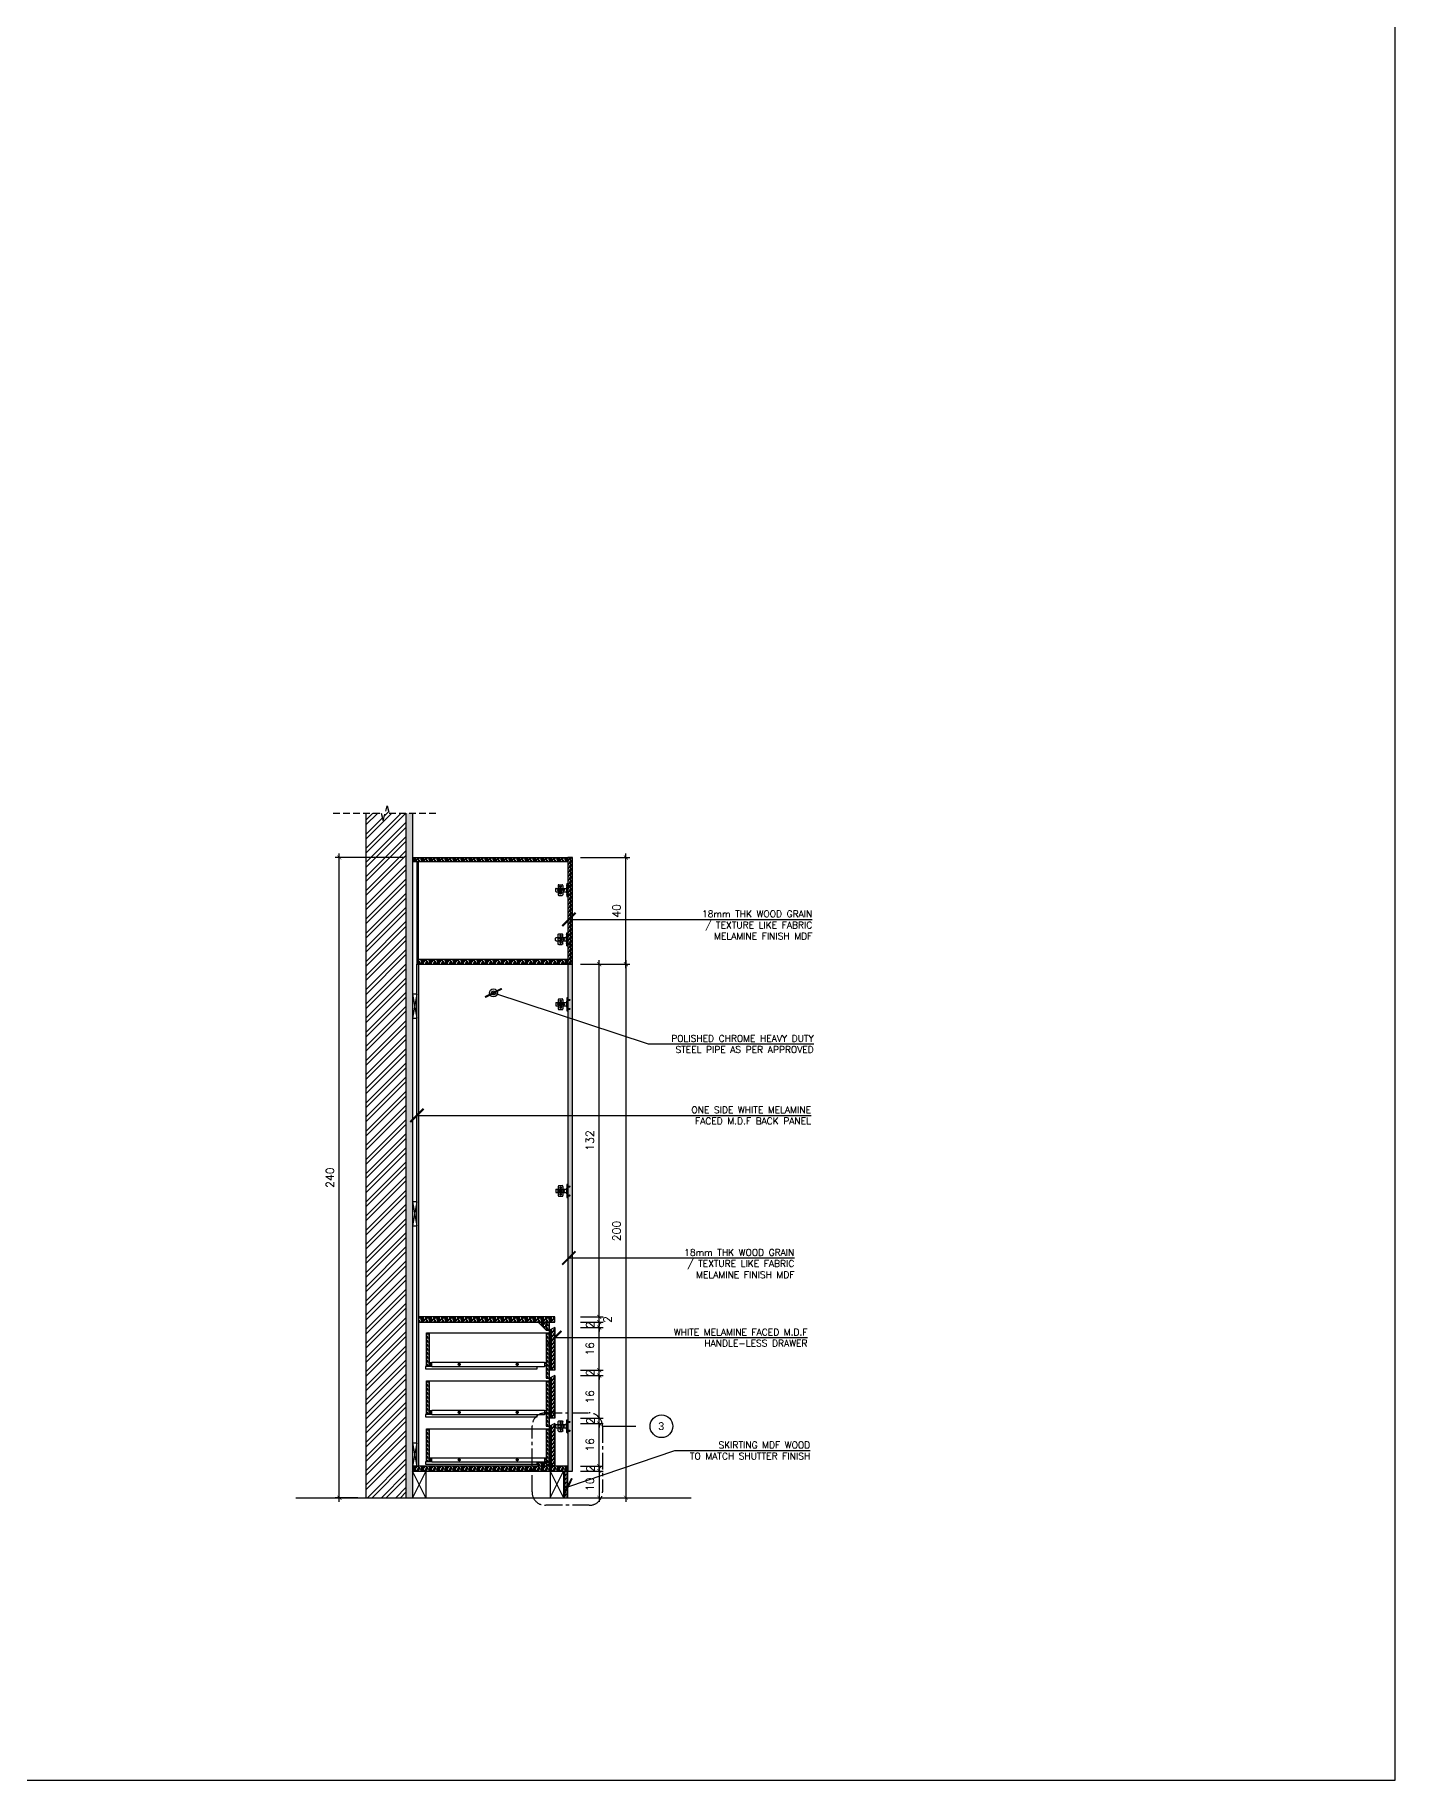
# Model space of a CAD drawing. Header units: centimetres. Extents: x -1287 to 4833, y -4090 to 0.
# Drawn here: x 959 to 1469, y -2400 to -1746 of the extents above; entities that cross this region are included whole.
import ezdxf
from ezdxf.enums import TextEntityAlignment as Align

# ---------------------------------------------------------------- set-up
doc = ezdxf.new("R2010")
doc.units = ezdxf.units.CM
doc.header["$LTSCALE"] = 100
doc.header["$MEASUREMENT"] = 0
for name, pattern in [('CENTER', [2, 1.25, -0.25, 0.25, -0.25]), ('DASHDOT', [1, 0.5, -0.25, 0, -0.25]), ('HIDDEN', [0.375, 0.25, -0.125])]:
    doc.linetypes.add(name, pattern=pattern)
for name, color, linetype in [('CABINET', 4, 'Continuous'), ('DIM IN', 1, 'Continuous'), ('HATCH', 1, 'Continuous'), ('HIDDEN', 8, 'HIDDEN'), ('ID_TitleBlock-Text', 3, 'Continuous'), ('PLASTER', 8, 'Continuous'), ('SECTION LINE', 6, 'DASHDOT'), ('TEXT', 3, 'Continuous'), ('WALL SECTION Y-Y FOR XREF$0$TEXT', 3, 'Continuous'), ('WALL-03', 2, 'Continuous'), ('WALL-04', 1, 'Continuous')]:
    doc.layers.add(name, color=color, linetype=linetype)
doc.styles.add('ART', font='arial.ttf')
doc.styles.add('ROMANS', font='romans')
doc.styles.add('WALL SECTION Y-Y FOR XREF$0$ART', font='arial.ttf')
doc.styles.add('WALL SECTION Y-Y FOR XREF$0$PL18', font='romans.shx', dxfattribs={"height": 18})
doc.dimstyles.new('AS-17-100', dxfattribs={"dimtxt": 10, "dimasz": 5, "dimexe": 10, "dimexo": 10, "dimgap": 6, "dimtad": 1, "dimtoh": 1, "dimdec": 0, "dimdsep": 46, "dimtxsty": 'ROMANS', "dimblk1": 'ARCHTICK', "dimblk2": 'ARCHTICK', "dimsah": 1, "dimcen": 25, "dimdle": 10, "dimclrd": 1, "dimclre": 1, "dimclrt": 2, "dimadec": 0, "dimazin": 0, "dimtfac": 1, "dimtdec": 0, "dimtofl": 0, "dimtmove": 2, "dimatfit": 3, "dimldrblk": 'ARCHTICK', "dimfxl": 1, "dimtolj": 1, "dimtzin": 0, "dimarcsym": 0})
doc.dimstyles.new('WALL SECTION Y-Y FOR XREF$0$18-MH-100', dxfattribs={"dimtxt": 18, "dimasz": 12, "dimexe": 15, "dimexo": 15, "dimgap": 6, "dimtad": 1, "dimtoh": 1, "dimdec": 0, "dimzin": 0, "dimdsep": 46, "dimtxsty": 'WALL SECTION Y-Y FOR XREF$0$PL18', "dimblk1": 'WALL SECTION Y-Y FOR XREF$0$_ARCHTICK', "dimblk2": 'WALL SECTION Y-Y FOR XREF$0$_ARCHTICK', "dimsah": 1, "dimcen": 25, "dimdle": 15, "dimclrd": 1, "dimclre": 1, "dimclrt": 2, "dimadec": 0, "dimazin": 0, "dimtfac": 1, "dimtdec": 0, "dimtmove": 2, "dimatfit": 3, "dimldrblk": 'WALL SECTION Y-Y FOR XREF$0$_ARCHTICK', "dimfxl": 1, "dimtolj": 1, "dimtzin": 0, "dimarcsym": 0})
pattern_1 = [(180, (748.0618, -1074.8663), (2e-16, 1.5), [2.5, -0.5]), (180, (748.5618, -1074.3663), (2e-16, 1.5), [1.5, -0.375, 0.75, -0.375]), (180, (749.3118, -1073.8663), (2e-16, 1.5), [2.5, -0.5])]
pattern_2 = [(180, (748.0618, -1054.8663), (2e-16, 1.5), [2.5, -0.5]), (180, (748.5618, -1054.3663), (2e-16, 1.5), [1.5, -0.375, 0.75, -0.375]), (180, (749.3118, -1053.8663), (2e-16, 1.5), [2.5, -0.5])]
pattern_3 = [(180, (748.0618, -1055.2663), (2e-16, 1.5), [2.5, -0.5]), (180, (748.5618, -1054.7663), (2e-16, 1.5), [1.5, -0.375, 0.75, -0.375]), (180, (749.3118, -1054.2663), (2e-16, 1.5), [2.5, -0.5])]

# ---------------------------------------------------------------- blocks, each defined once
blk = doc.blocks.new('_ARCHTICK')
at = {"color": 0, "linetype": 'ByBlock', "const_width": 0.15}
blk.add_lwpolyline([(-0.5, -0.5), (0.5, 0.5)], dxfattribs=at)
blk = doc.blocks.new('*D302')
at = {"layer": 'Defpoints', "color": 0, "transparency": 16777216}
for p in [(1160.83, -2284.12), (1160.83, -2294.12), (1170.83, -2294.12)]:
    blk.add_point(p, dxfattribs=at)
at = {"layer": 'DIM IN', "color": 1, "lineweight": -2, "transparency": 16777216}
for p, q in [((1170.83, -2282.62), (1170.83, -2295.62)), ((1163.83, -2284.12), (1172.33, -2284.12)), ((1163.83, -2294.12), (1172.33, -2294.12))]:
    blk.add_line(p, q, dxfattribs=at)
at = {"layer": 'DIM IN', "color": 1, "lineweight": -2, "transparency": 16777216, "xscale": 1.5, "yscale": 1.5, "zscale": 1.5}
for p, rotation in [((1170.83, -2284.12), 90), ((1170.83, -2294.12), 270)]:
    blk.add_blockref('_ARCHTICK', p, dxfattribs=dict(at, rotation=rotation))
at = {"layer": 'DIM IN', "color": 2, "transparency": 16777216, "insert": (1167.33, -2289.12), "char_height": 3, "attachment_point": 5, "rotation": 90, "style": 'ROMANS'}
blk.add_mtext('\\A1;10', dxfattribs=at)
blk = doc.blocks.new('*D303')
at = {"layer": 'Defpoints', "color": 0, "transparency": 16777216}
for p in [(1160.83, -2282.32), (1170.83, -2282.32), (1160.83, -2284.12)]:
    blk.add_point(p, dxfattribs=at)
at = {"layer": 'DIM IN', "color": 1, "lineweight": -2, "transparency": 16777216}
for p, q in [((1163.83, -2282.32), (1172.33, -2282.32)), ((1170.83, -2282.32), (1170.83, -2280.82)), ((1163.83, -2284.12), (1172.33, -2284.12)), ((1170.83, -2284.12), (1170.83, -2285.62))]:
    blk.add_line(p, q, dxfattribs=at)
at = {"layer": 'DIM IN', "color": 1, "lineweight": -2, "transparency": 16777216, "xscale": 1.5, "yscale": 1.5, "zscale": 1.5}
for p, rotation in [((1170.83, -2282.32), 270), ((1170.83, -2284.12), 90)]:
    blk.add_blockref('_ARCHTICK', p, dxfattribs=dict(at, rotation=rotation))
at = {"layer": 'DIM IN', "color": 2, "transparency": 16777216, "insert": (1167.53, -2283.22), "char_height": 3, "attachment_point": 5, "rotation": 90, "style": 'ROMANS'}
blk.add_mtext('\\A1;2', dxfattribs=at)
blk = doc.blocks.new('*D158')
at = {"layer": 'Defpoints', "color": 0, "transparency": 16777216}
for p in [(1160.83, -2266.32), (1170.83, -2266.32), (1160.83, -2282.32)]:
    blk.add_point(p, dxfattribs=at)
at = {"layer": 'DIM IN', "color": 1, "lineweight": -2, "transparency": 16777216}
for p, q in [((1163.83, -2266.32), (1172.33, -2266.32)), ((1170.83, -2283.82), (1170.83, -2264.82)), ((1163.83, -2282.32), (1172.33, -2282.32))]:
    blk.add_line(p, q, dxfattribs=at)
at = {"layer": 'DIM IN', "color": 1, "lineweight": -2, "transparency": 16777216, "xscale": 1.5, "yscale": 1.5, "zscale": 1.5}
for p, rotation in [((1170.83, -2266.32), 90), ((1170.83, -2282.32), 270)]:
    blk.add_blockref('_ARCHTICK', p, dxfattribs=dict(at, rotation=rotation))
at = {"layer": 'DIM IN', "color": 2, "transparency": 16777216, "insert": (1167.33, -2274.32), "char_height": 3, "attachment_point": 5, "rotation": 90, "style": 'ROMANS'}
blk.add_mtext('\\A1;16', dxfattribs=at)
blk = doc.blocks.new('*D159')
at = {"layer": 'Defpoints', "color": 0, "transparency": 16777216}
for p in [(1160.83, -2264.32), (1160.83, -2266.32), (1170.83, -2264.32)]:
    blk.add_point(p, dxfattribs=at)
at = {"layer": 'DIM IN', "color": 1, "lineweight": -2, "transparency": 16777216}
for p, q in [((1170.83, -2264.32), (1170.83, -2262.82)), ((1163.83, -2264.32), (1172.33, -2264.32)), ((1163.83, -2266.32), (1172.33, -2266.32)), ((1170.83, -2266.32), (1170.83, -2267.82))]:
    blk.add_line(p, q, dxfattribs=at)
at = {"layer": 'DIM IN', "color": 1, "lineweight": -2, "transparency": 16777216, "xscale": 1.5, "yscale": 1.5, "zscale": 1.5}
for p, rotation in [((1170.83, -2264.32), 270), ((1170.83, -2266.32), 90)]:
    blk.add_blockref('_ARCHTICK', p, dxfattribs=dict(at, rotation=rotation))
at = {"layer": 'DIM IN', "color": 2, "transparency": 16777216, "insert": (1167.49, -2265.32), "char_height": 3, "attachment_point": 5, "rotation": 90, "style": 'ROMANS'}
blk.add_mtext('\\A1;2', dxfattribs=at)
blk = doc.blocks.new('*D160')
at = {"layer": 'Defpoints', "color": 0, "transparency": 16777216}
for p in [(1160.83, -2248.32), (1170.83, -2248.32), (1160.83, -2264.32)]:
    blk.add_point(p, dxfattribs=at)
at = {"layer": 'DIM IN', "color": 1, "lineweight": -2, "transparency": 16777216}
for p, q in [((1163.83, -2248.32), (1172.33, -2248.32)), ((1170.83, -2265.82), (1170.83, -2246.82)), ((1163.83, -2264.32), (1172.33, -2264.32))]:
    blk.add_line(p, q, dxfattribs=at)
at = {"layer": 'DIM IN', "color": 1, "lineweight": -2, "transparency": 16777216, "xscale": 1.5, "yscale": 1.5, "zscale": 1.5}
for p, rotation in [((1170.83, -2248.32), 90), ((1170.83, -2264.32), 270)]:
    blk.add_blockref('_ARCHTICK', p, dxfattribs=dict(at, rotation=rotation))
at = {"layer": 'DIM IN', "color": 2, "transparency": 16777216, "insert": (1167.33, -2256.32), "char_height": 3, "attachment_point": 5, "rotation": 90, "style": 'ROMANS'}
blk.add_mtext('\\A1;16', dxfattribs=at)
blk = doc.blocks.new('*D161')
at = {"layer": 'Defpoints', "color": 0, "transparency": 16777216}
for p in [(1160.83, -2246.32), (1160.83, -2248.32), (1170.83, -2246.32)]:
    blk.add_point(p, dxfattribs=at)
at = {"layer": 'DIM IN', "color": 1, "lineweight": -2, "transparency": 16777216}
for p, q in [((1163.83, -2246.32), (1172.33, -2246.32)), ((1163.83, -2248.32), (1172.33, -2248.32)), ((1170.83, -2246.32), (1170.83, -2244.82)), ((1170.83, -2248.32), (1170.83, -2249.82))]:
    blk.add_line(p, q, dxfattribs=at)
at = {"layer": 'DIM IN', "color": 1, "lineweight": -2, "transparency": 16777216, "xscale": 1.5, "yscale": 1.5, "zscale": 1.5}
for p, rotation in [((1170.83, -2246.32), 270), ((1170.83, -2248.32), 90)]:
    blk.add_blockref('_ARCHTICK', p, dxfattribs=dict(at, rotation=rotation))
at = {"layer": 'DIM IN', "color": 2, "transparency": 16777216, "insert": (1167.46, -2247.32), "char_height": 3, "attachment_point": 5, "rotation": 90, "style": 'ROMANS'}
blk.add_mtext('\\A1;2', dxfattribs=at)
blk = doc.blocks.new('*D162')
at = {"layer": 'Defpoints', "color": 0, "transparency": 16777216}
for p in [(1160.83, -2230.32), (1170.83, -2230.32), (1160.83, -2246.32)]:
    blk.add_point(p, dxfattribs=at)
at = {"layer": 'DIM IN', "color": 1, "lineweight": -2, "transparency": 16777216}
for p, q in [((1163.83, -2230.32), (1172.33, -2230.32)), ((1170.83, -2247.82), (1170.83, -2228.82)), ((1163.83, -2246.32), (1172.33, -2246.32))]:
    blk.add_line(p, q, dxfattribs=at)
at = {"layer": 'DIM IN', "color": 1, "lineweight": -2, "transparency": 16777216, "xscale": 1.5, "yscale": 1.5, "zscale": 1.5}
for p, rotation in [((1170.83, -2230.32), 90), ((1170.83, -2246.32), 270)]:
    blk.add_blockref('_ARCHTICK', p, dxfattribs=dict(at, rotation=rotation))
at = {"layer": 'DIM IN', "color": 2, "transparency": 16777216, "insert": (1167.33, -2238.32), "char_height": 3, "attachment_point": 5, "rotation": 90, "style": 'ROMANS'}
blk.add_mtext('\\A1;16', dxfattribs=at)
blk = doc.blocks.new('*D163')
at = {"layer": 'Defpoints', "color": 0, "transparency": 16777216}
for p in [(1160.83, -2228.32), (1160.83, -2230.32), (1170.83, -2228.32)]:
    blk.add_point(p, dxfattribs=at)
at = {"layer": 'DIM IN', "color": 1, "lineweight": -2, "transparency": 16777216}
for p, q in [((1163.83, -2228.32), (1172.33, -2228.32)), ((1163.83, -2230.32), (1172.33, -2230.32)), ((1170.83, -2228.32), (1170.83, -2226.82)), ((1170.83, -2230.32), (1170.83, -2231.82))]:
    blk.add_line(p, q, dxfattribs=at)
at = {"layer": 'DIM IN', "color": 1, "lineweight": -2, "transparency": 16777216, "xscale": 1.5, "yscale": 1.5, "zscale": 1.5}
for p, rotation in [((1170.83, -2228.32), 270), ((1170.83, -2230.32), 90)]:
    blk.add_blockref('_ARCHTICK', p, dxfattribs=dict(at, rotation=rotation))
at = {"layer": 'DIM IN', "color": 2, "transparency": 16777216, "insert": (1167.37, -2229.32), "char_height": 3, "attachment_point": 5, "rotation": 90, "style": 'ROMANS'}
blk.add_mtext('\\A1;2', dxfattribs=at)
blk = doc.blocks.new('*D164')
at = {"layer": 'Defpoints', "color": 0, "transparency": 16777216}
for p in [(1160.83, -2226.32), (1160.83, -2228.32), (1170.83, -2226.32)]:
    blk.add_point(p, dxfattribs=at)
at = {"layer": 'DIM IN', "color": 1, "lineweight": -2, "transparency": 16777216}
for p, q in [((1163.83, -2226.32), (1172.33, -2226.32)), ((1163.83, -2228.32), (1172.33, -2228.32)), ((1170.83, -2226.32), (1170.83, -2224.82)), ((1170.83, -2228.32), (1170.83, -2229.82))]:
    blk.add_line(p, q, dxfattribs=at)
at = {"layer": 'DIM IN', "color": 1, "lineweight": -2, "transparency": 16777216, "xscale": 1.5, "yscale": 1.5, "zscale": 1.5}
for p, rotation in [((1170.83, -2226.32), 270), ((1170.83, -2228.32), 90)]:
    blk.add_blockref('_ARCHTICK', p, dxfattribs=dict(at, rotation=rotation))
at = {"layer": 'DIM IN', "color": 2, "transparency": 16777216, "insert": (1173.9, -2227.32), "char_height": 3, "attachment_point": 5, "rotation": 90, "style": 'ROMANS'}
blk.add_mtext('\\A1;2', dxfattribs=at)
blk = doc.blocks.new('*D165')
at = {"layer": 'Defpoints', "color": 0, "transparency": 16777216}
for p in [(1160.83, -2094.12), (1170.83, -2094.12), (1160.83, -2226.32)]:
    blk.add_point(p, dxfattribs=at)
at = {"layer": 'DIM IN', "color": 1, "lineweight": -2, "transparency": 16777216}
for p, q in [((1170.83, -2227.82), (1170.83, -2092.62)), ((1163.83, -2094.12), (1172.33, -2094.12)), ((1163.83, -2226.32), (1172.33, -2226.32))]:
    blk.add_line(p, q, dxfattribs=at)
at = {"layer": 'DIM IN', "color": 1, "lineweight": -2, "transparency": 16777216, "xscale": 1.5, "yscale": 1.5, "zscale": 1.5}
for p, rotation in [((1170.83, -2094.12), 90), ((1170.83, -2226.32), 270)]:
    blk.add_blockref('_ARCHTICK', p, dxfattribs=dict(at, rotation=rotation))
at = {"layer": 'DIM IN', "color": 2, "transparency": 16777216, "insert": (1167.33, -2160.22), "char_height": 3, "attachment_point": 5, "rotation": 90, "style": 'ROMANS'}
blk.add_mtext('\\A1;132', dxfattribs=at)
blk = doc.blocks.new('*D166')
at = {"layer": 'Defpoints', "color": 0, "transparency": 16777216}
for p in [(1160.83, -2094.12), (1160.83, -2294.12), (1180.83, -2294.12)]:
    blk.add_point(p, dxfattribs=at)
at = {"layer": 'DIM IN', "color": 1, "lineweight": -2, "transparency": 16777216}
for p, q in [((1180.83, -2092.62), (1180.83, -2295.62)), ((1163.83, -2094.12), (1182.33, -2094.12)), ((1163.83, -2294.12), (1182.33, -2294.12))]:
    blk.add_line(p, q, dxfattribs=at)
at = {"layer": 'DIM IN', "color": 1, "lineweight": -2, "transparency": 16777216, "xscale": 1.5, "yscale": 1.5, "zscale": 1.5}
for p, rotation in [((1180.83, -2094.12), 90), ((1180.83, -2294.12), 270)]:
    blk.add_blockref('_ARCHTICK', p, dxfattribs=dict(at, rotation=rotation))
at = {"layer": 'DIM IN', "color": 2, "transparency": 16777216, "insert": (1177.33, -2194.12), "char_height": 3, "attachment_point": 5, "rotation": 90, "style": 'ROMANS'}
blk.add_mtext('\\A1;200', dxfattribs=at)
blk = doc.blocks.new('*D167')
at = {"layer": 'Defpoints', "color": 0, "transparency": 16777216}
for p in [(1160.83, -2054.12), (1180.83, -2054.12), (1160.83, -2094.12)]:
    blk.add_point(p, dxfattribs=at)
at = {"layer": 'DIM IN', "color": 1, "lineweight": -2, "transparency": 16777216}
for p, q in [((1163.83, -2054.12), (1182.33, -2054.12)), ((1180.83, -2095.62), (1180.83, -2052.62)), ((1163.83, -2094.12), (1182.33, -2094.12))]:
    blk.add_line(p, q, dxfattribs=at)
at = {"layer": 'DIM IN', "color": 1, "lineweight": -2, "transparency": 16777216, "xscale": 1.5, "yscale": 1.5, "zscale": 1.5}
for p, rotation in [((1180.83, -2054.12), 90), ((1180.83, -2094.12), 270)]:
    blk.add_blockref('_ARCHTICK', p, dxfattribs=dict(at, rotation=rotation))
at = {"layer": 'DIM IN', "color": 2, "transparency": 16777216, "insert": (1177.33, -2074.12), "char_height": 3, "attachment_point": 5, "rotation": 90, "style": 'ROMANS'}
blk.add_mtext('\\A1;40', dxfattribs=at)
blk = doc.blocks.new('*D304')
at = {"layer": 'Defpoints', "color": 0, "transparency": 16777216}
for p in [(1073.33, -2054.12), (1100.83, -2054.12), (1083.33, -2294.12)]:
    blk.add_point(p, dxfattribs=at)
at = {"layer": 'DIM IN', "color": 1, "lineweight": -2, "transparency": 16777216}
for p, q in [((1097.83, -2054.12), (1071.83, -2054.12)), ((1073.33, -2295.62), (1073.33, -2052.62)), ((1080.33, -2294.12), (1071.83, -2294.12))]:
    blk.add_line(p, q, dxfattribs=at)
at = {"layer": 'DIM IN', "color": 1, "lineweight": -2, "transparency": 16777216, "xscale": 1.5, "yscale": 1.5, "zscale": 1.5}
for p, rotation in [((1073.33, -2054.12), 90), ((1073.33, -2294.12), 270)]:
    blk.add_blockref('_ARCHTICK', p, dxfattribs=dict(at, rotation=rotation))
at = {"layer": 'DIM IN', "color": 2, "transparency": 16777216, "insert": (1069.83, -2174.12), "char_height": 3, "attachment_point": 5, "rotation": 90, "style": 'ROMANS'}
blk.add_mtext('\\A1;240', dxfattribs=at)
blk = doc.blocks.new('hinge side')
at = {"layer": 'CABINET'}
h = blk.add_hatch(dxfattribs=at)
h.set_pattern_fill('ANSI31', color=8, scale=14, style=0)
h.set_pattern_definition([(45, (-4538.1162, 12533.7443), (-1.23743687, 1.23743687), [])])
h.paths.add_polyline_path([(7.4, 49), (8.9, 47.7), (7.4, 46.1), (0, 46.1), (0, 49)])
h = blk.add_hatch(dxfattribs=at)
h.set_pattern_fill('ANSI31', color=8, scale=14, style=0)
h.set_pattern_definition([(315, (477476.8924, -3826.8505), (-1.237436867, -1.237436867), [])])
h.paths.add_polyline_path([(0, 9.2), (0, 12.1), (7.4, 12.1), (8.9, 10.4), (7.4, 9.2)])
at = {"layer": 'CABINET', "color": 8}
for p, q in [((-50.9, 34.1), (-50.9, 24.1)), ((-48.9, 36.1), (-6.1, 36.1)), ((-48.9, 22.1), (-6.1, 22.1)), ((-40.9, 48.1), (-40.9, 36.1)), ((-40.9, 22.1), (-40.9, 10.1)), ((-37.9, 51.1), (-23.9, 51.1)), ((-37.9, 7.1), (-23.9, 7.1)), ((-31.9, 43.9), (-31, 44.5)), ((-31.3, 43), (-31.9, 43.9)), ((-31.9, 16.4), (-31, 17.1)), ((-31.3, 15.6), (-31.9, 16.4)), ((-31, 44.5), (-30.4, 43.7)), ((-31, 17.1), (-30.4, 16.3)), ((-30, 41.3), (-30.6, 42.1)), ((-30, 13.9), (-30.6, 14.7)), ((-29.1, 42), (-30, 41.3)), ((-29.1, 14.6), (-30, 13.9)), ((-29.7, 42.8), (-29.1, 42)), ((-29.7, 15.3), (-29.1, 14.6)), ((-28.8, 30.5), (-27.7, 30.5)), ((-28.8, 29.5), (-28.8, 30.5)), ((-28.8, 27.3), (-28.8, 28.3)), ((-27.7, 27.3), (-28.8, 27.3)), ((-27.7, 30.5), (-27.7, 29.5)), ((-27.7, 28.3), (-27.7, 27.3)), ((-20.9, 48.1), (-20.9, 36.1)), ((-20.9, 22.1), (-20.9, 10.1)), ((-18.1, 30.6), (-17, 30.6)), ((-18.1, 29.5), (-18.1, 30.6)), ((-18.1, 27.4), (-18.1, 28.4)), ((-17, 27.4), (-18.1, 27.4)), ((-17, 30.6), (-17, 29.5)), ((-17, 28.4), (-17, 27.4)), ((-5, 55.1), (-5, 3.1)), ((-4, 50.9), (-5, 50.9)), ((-5, 44.1), (-4, 44.1)), ((-5, 14.1), (-4, 14.1)), ((-4, 7.3), (-5, 7.3)), ((-4, 56.1), (0, 56.1)), ((-4, 44.1), (-4, 50.9)), ((-4, 50.6), (-2.4, 49)), ((-4, 44.4), (-2.4, 46.1)), ((-4, 14.1), (-4, 7.3)), ((-4, 13.7), (-2.4, 12.1)), ((-4, 7.5), (-2.4, 9.2)), ((-4, 2.1), (0, 2.1)), ((-2.4, 49), (7.4, 49)), ((-2.4, 46.1), (7.4, 46.1)), ((-2.4, 12.1), (7.4, 12.1)), ((-2.4, 9.2), (7.4, 9.2)), ((0, 58.1), (0, 4.1)), ((0, 0), (0, 54)), ((7.4, 49), (8.9, 47.7)), ((7.4, 46.1), (8.9, 47.7)), ((7.4, 12.1), (8.9, 10.4)), ((7.4, 9.2), (8.9, 10.4))]:
    blk.add_line(p, q, dxfattribs=at)
blk.add_lwpolyline([(-38.2, 32.7), (-28.4, 32.7, -0.414214), (-24.9, 29.2), (-24.9, 28.9, -0.414214), (-28.4, 25.4), (-38.2, 25.4, -0.414214), (-41.7, 28.9), (-41.7, 29.2, -0.414214)], format="xyb", close=True, dxfattribs=at)
for points in [[(-30.6, 42.1), (-32.8, 40.4), (-33.5, 41.3), (-31.3, 43)], [(-30.6, 14.7), (-32.8, 12.9), (-33.5, 13.9), (-31.3, 15.6)], [(-28.8, 28.3), (-31.6, 28.3), (-31.6, 29.5), (-28.8, 29.5)], [(-30.4, 43.7), (-28.4, 45.2), (-27.7, 44.3), (-29.7, 42.8)], [(-30.4, 16.3), (-28.4, 17.8), (-27.7, 16.9), (-29.7, 15.3)], [(-27.7, 29.5), (-25.2, 29.5), (-25.2, 28.3), (-27.7, 28.3)], [(-18.1, 28.4), (-21, 28.4), (-21, 29.5), (-18.1, 29.5)], [(-17, 29.5), (-14.5, 29.5), (-14.5, 28.4), (-17, 28.4)]]:
    blk.add_lwpolyline(points, dxfattribs=at)
blk.add_lwpolyline([(-5, 41.3), (-6.1, 41.3), (-6.1, 16.9), (-5, 16.9)], close=True, dxfattribs=at)
for centre in [(-30.6, 42.8), (-30.6, 15.4), (-28.4, 28.9), (-17.7, 29)]:
    blk.add_circle(centre, 3.42, dxfattribs=at)
for centre, radius, start, end in [((-48.9, 34.1), 2, 90, 180), ((-48.9, 24.1), 2, 180, 270), ((-37.9, 48.1), 3, 90, 180), ((-37.9, 10.1), 3, 180, 270), ((-23.9, 48.1), 3, 0, 90), ((-23.9, 10.1), 3, 270, 0), ((6.1, 47.5), 11.6, 162.90975, 197.09025), ((6.1, 10.7), 11.6, 162.90975, 197.09025), ((-4, 55.1), 1, 90, 180), ((-4, 3.1), 1, 180, 270)]:
    blk.add_arc(centre, radius, start, end, dxfattribs=at)
blk = doc.blocks.new('WALL SECTION Y-Y FOR XREF$0$_ARCHTICK')
at = {"color": 0, "linetype": 'ByBlock', "const_width": 0.15}
blk.add_lwpolyline([(-0.5, -0.5), (0.5, 0.5)], dxfattribs=at)

msp = doc.modelspace()

# ---------------------------------------------------------------- hatches: boundary and pattern name
at = {"layer": 'HATCH'}
h = msp.add_hatch(dxfattribs=at)
h.set_pattern_fill('ANSI32', color=256, scale=10)
h.set_pattern_definition([(45, (748.0618, -1054.8663), (-2.65165, 2.65165), []), (45, (749.8295, -1054.8663), (-2.65165, 2.65165), [])])
h.paths.add_polyline_path([(1098.33, -2037.49), (1092.02, -2037.49), (1091.27, -2034.69), (1089.77, -2040.29), (1089.02, -2037.49), (1083.33, -2037.49), (1083.33, -2294.12), (1098.33, -2294.12)])
h = msp.add_hatch(dxfattribs=at)
h.set_pattern_fill('AR-SAND', color=256, scale=0.5)
h.set_pattern_definition([(37.5, (748.06176, -1054.8663), (-0.0314967, 0.9634119), [0, -0.76, 0, -0.85, 0, -0.8125]), (7.5, (748.0618, -1054.8663), (0.8848884, 1.411073), [0, -0.41, 0, -0.685, 0, -0.2625]), (327.5, (747.44676, -1054.8663), (1.55707093, 0.0028295), [0, -0.25, 0, -0.9, 0, -1.175]), (317.5, (747.4468, -1054.8663), (1.5030633, 0.4388378), [0, -0.125, 0, -0.59, 0, -0.675])])
h.paths.add_polyline_path([(1100.83, -2037.49), (1098.33, -2037.49), (1098.33, -2294.12), (1100.83, -2294.12)])
h = msp.add_hatch(dxfattribs=at)
h.set_pattern_fill('GOST_WOOD', color=256, scale=0.25, angle=90)
h.set_pattern_definition(pattern_1)
h.paths.add_polyline_path([(1100.83, -2055.75), (1159.11, -2055.75), (1159.11, -2054.12), (1100.83, -2054.12)])
h = msp.add_hatch(dxfattribs=at)
h.set_pattern_fill('GOST_WOOD', color=256, scale=0.25, angle=90)
h.set_pattern_definition(pattern_1)
h.paths.add_polyline_path([(1160.83, -2094.12), (1160.83, -2054.12), (1159.11, -2054.12), (1159.11, -2094.12)])
h = msp.add_hatch(dxfattribs=at)
h.set_pattern_fill('GOST_WOOD', color=256, scale=0.25, angle=90)
h.set_pattern_definition(pattern_2)
h.paths.add_polyline_path([(1103.01, -2281.92), (1102.46, -2281.92), (1102.46, -2055.75), (1103.01, -2055.75)])
h = msp.add_hatch(dxfattribs=at)
h.set_pattern_fill('GOST_WOOD', color=256, scale=0.25, angle=90)
h.set_pattern_definition([(180, (748.0618, -1079.7268), (2e-16, 1.5), [2.5, -0.5]), (180, (748.5618, -1079.2268), (2e-16, 1.5), [1.5, -0.375, 0.75, -0.375]), (180, (749.3118, -1078.7268), (2e-16, 1.5), [2.5, -0.5])])
h.paths.add_polyline_path([(1159.11, -2092.32), (1103.01, -2092.32), (1103.01, -2094.12), (1159.11, -2094.12)])
h = msp.add_hatch(dxfattribs=at)
h.set_pattern_fill('GOST_WOOD', color=256, scale=0.25, angle=90)
h.set_pattern_definition([(180, (15.8586, -1629.477), (2e-16, 1.5), [2.5, -0.5]), (180, (16.3586, -1628.977), (2e-16, 1.5), [1.5, -0.375, 0.75, -0.375]), (180, (17.1086, -1628.477), (2e-16, 1.5), [2.5, -0.5])])
h.paths.add_polyline_path([(1160.83, -2094.12), (1159.11, -2094.12), (1159.11, -2107.32), (1160.02, -2107.32), (1159.78, -2107.59), (1159.11, -2107.59), (1159.11, -2110.66), (1160.09, -2110.66), (1159.78, -2110.93), (1159.11, -2110.93), (1159.11, -2177.32), (1160.02, -2177.32), (1159.78, -2177.59), (1159.11, -2177.59), (1159.11, -2180.66), (1160.09, -2180.66), (1159.78, -2180.93), (1159.11, -2180.93), (1159.11, -2265.51), (1160.02, -2265.51), (1159.78, -2265.78), (1159.11, -2265.78), (1159.11, -2268.85), (1160.09, -2268.85), (1159.78, -2269.12), (1159.11, -2269.12), (1159.11, -2284.12), (1160.83, -2284.12)])
h = msp.add_hatch(dxfattribs=at)
h.set_pattern_fill('GOST_WOOD', color=256, scale=0.25, angle=90)
h.set_pattern_definition([(180, (748.0618, -1055.2663), (2e-16, 1.5), [2.5, -0.5]), (180, (748.5618, -1054.7663), (2e-16, 1.5), [1.5, -0.375, 0.75, -0.375]), (180, (749.3118, -1054.2663), (2e-16, 1.5), [2.5, -0.5])])
h.paths.add_polyline_path([(1154.11, -2226.32), (1103.01, -2226.32), (1103.01, -2228.32), (1154.11, -2228.32)])
h = msp.add_hatch(dxfattribs=at)
h.set_pattern_fill('GOST_WOOD', color=256, scale=0.25, angle=90)
h.set_pattern_definition([(180, (748.0618, -1055.0663), (2e-16, 1.5), [2.5, -0.5]), (180, (748.5618, -1054.5663), (2e-16, 1.5), [1.5, -0.375, 0.75, -0.375]), (180, (749.3118, -1054.0663), (2e-16, 1.5), [2.5, -0.5])])
h.paths.add_polyline_path([(1152.11, -2228.12), (1150.91, -2228.12), (1150.91, -2231.12), (1152.11, -2231.12)])
h.paths.add_polyline_path([(1150.91, -2228.12), (1147.91, -2228.12), (1150.91, -2231.12)])
h = msp.add_hatch(dxfattribs=at)
h.set_pattern_fill('GOST_WOOD', color=256, scale=0.25, angle=90)
h.set_pattern_definition(pattern_3)
h.paths.add_polyline_path([(1154.11, -2230.32), (1152.11, -2231.32), (1152.11, -2246.32), (1154.11, -2246.32)])
h = msp.add_hatch(dxfattribs=at)
h.set_pattern_fill('GOST_WOOD', color=256, scale=0.25, angle=90)
h.set_pattern_definition(pattern_3)
h.paths.add_polyline_path([(1107.18, -2232.32), (1105.98, -2232.32), (1105.98, -2244.72), (1107.18, -2244.72)])
h = msp.add_hatch(dxfattribs=at)
h.set_pattern_fill('GOST_WOOD', color=256, scale=0.25, angle=90)
h.set_pattern_definition(pattern_3)
h.paths.add_polyline_path([(1152.11, -2232.32), (1150.91, -2232.32), (1150.91, -2244.72), (1152.11, -2244.72)])
h = msp.add_hatch(dxfattribs=at)
h.set_pattern_fill('GOST_WOOD', color=256, scale=0.25, angle=90)
h.set_pattern_definition(pattern_3)
h.paths.add_polyline_path([(1108.06, -2243.52), (1107.18, -2243.52), (1107.18, -2244.72), (1108.06, -2244.72)])
h = msp.add_hatch(dxfattribs=at)
h.set_pattern_fill('GOST_WOOD', color=256, scale=0.25, angle=90)
h.set_pattern_definition(pattern_3)
h.paths.add_polyline_path([(1150.91, -2243.52), (1150.31, -2243.52), (1150.31, -2244.72), (1150.91, -2244.72)])
h = msp.add_hatch(dxfattribs=at)
h.set_pattern_fill('GOST_WOOD', color=256, scale=0.25, angle=90)
h.set_pattern_definition(pattern_3)
h.paths.add_polyline_path([(1107.18, -2250.32), (1105.98, -2250.32), (1105.98, -2262.72), (1107.18, -2262.72)])
h = msp.add_hatch(dxfattribs=at)
h.set_pattern_fill('GOST_WOOD', color=256, scale=0.25, angle=90)
h.set_pattern_definition(pattern_3)
h.paths.add_polyline_path([(1152.11, -2244.72), (1150.91, -2244.72), (1150.91, -2249.32), (1152.11, -2249.32)])
h = msp.add_hatch(dxfattribs=at)
h.set_pattern_fill('GOST_WOOD', color=256, scale=0.25, angle=90)
h.set_pattern_definition(pattern_3)
h.paths.add_polyline_path([(1152.11, -2250.32), (1150.91, -2250.32), (1150.91, -2262.72), (1152.11, -2262.72)])
h = msp.add_hatch(dxfattribs=at)
h.set_pattern_fill('GOST_WOOD', color=256, scale=0.25, angle=90)
h.set_pattern_definition(pattern_3)
h.paths.add_polyline_path([(1154.11, -2248.32), (1152.11, -2249.32), (1152.11, -2262.72), (1152.11, -2262.72), (1152.11, -2264.32), (1154.11, -2264.32)])
h = msp.add_hatch(dxfattribs=at)
h.set_pattern_fill('GOST_WOOD', color=256, scale=0.25, angle=90)
h.set_pattern_definition(pattern_3)
h.paths.add_polyline_path([(1108.06, -2261.52), (1107.18, -2261.52), (1107.18, -2262.72), (1108.06, -2262.72)])
h = msp.add_hatch(dxfattribs=at)
h.set_pattern_fill('GOST_WOOD', color=256, scale=0.25, angle=90)
h.set_pattern_definition(pattern_3)
h.paths.add_polyline_path([(1152.11, -2262.72), (1150.91, -2262.72), (1150.91, -2267.32), (1152.11, -2267.32)])
h = msp.add_hatch(dxfattribs=at)
h.set_pattern_fill('GOST_WOOD', color=256, scale=0.25, angle=90)
h.set_pattern_definition(pattern_3)
h.paths.add_polyline_path([(1107.18, -2268.32), (1105.98, -2268.32), (1105.98, -2280.52), (1107.18, -2280.52)])
h = msp.add_hatch(dxfattribs=at)
h.set_pattern_fill('GOST_WOOD', color=256, scale=0.25, angle=90)
h.set_pattern_definition(pattern_3)
h.paths.add_polyline_path([(1152.11, -2268.32), (1150.91, -2268.32), (1150.91, -2280.52), (1152.11, -2280.52)])
h = msp.add_hatch(dxfattribs=at)
h.set_pattern_fill('GOST_WOOD', color=256, scale=0.25, angle=90)
h.set_pattern_definition(pattern_3)
h.paths.add_polyline_path([(1154.11, -2266.32), (1152.11, -2267.32), (1152.11, -2282.12), (1154.11, -2282.12)])
h = msp.add_hatch(dxfattribs=at)
h.set_pattern_fill('GOST_WOOD', color=256, scale=0.25, angle=90)
h.set_pattern_definition(pattern_2)
h.paths.add_polyline_path([(1159.02, -2282.32), (1100.83, -2282.32), (1100.83, -2284.12), (1159.02, -2284.12)])
h = msp.add_hatch(dxfattribs=at)
h.set_pattern_fill('GOST_WOOD', color=256, scale=0.25, angle=90)
h.set_pattern_definition(pattern_3)
h.paths.add_polyline_path([(1108.06, -2279.32), (1107.18, -2279.32), (1107.18, -2280.52), (1108.06, -2280.52)])
h = msp.add_hatch(dxfattribs=at)
h.set_pattern_fill('GOST_WOOD', color=256, scale=0.25, angle=90)
h.set_pattern_definition(pattern_3)
h.paths.add_polyline_path([(1152.02, -2281.09), (1147.77, -2281.09), (1147.77, -2282.32), (1152.02, -2282.32)])
h = msp.add_hatch(dxfattribs=at)
h.set_pattern_fill('GOST_WOOD', color=256, scale=0.25, angle=90)
h.set_pattern_definition(pattern_3)
h.paths.add_polyline_path([(1150.91, -2279.32), (1150.31, -2279.32), (1150.31, -2280.52), (1150.91, -2280.52)])
h = msp.add_hatch(dxfattribs=at)
h.set_pattern_fill('GOST_WOOD', color=256, scale=0.25, angle=90)
h.set_pattern_definition([(180, (753.0618, -1054.8663), (2e-16, 1.5), [2.5, -0.5]), (180, (753.5618, -1054.3663), (2e-16, 1.5), [1.5, -0.375, 0.75, -0.375]), (180, (754.3118, -1053.8663), (2e-16, 1.5), [2.5, -0.5])])
h.paths.add_polyline_path([(1159.02, -2284.12), (1157.39, -2284.12), (1157.39, -2294.12), (1159.02, -2294.12)])

# ---------------------------------------------------------------- linework, layer by layer
at = {"layer": 'CABINET', "color": 2}
for p, q in [((1159.11, -2092.32), (1103.01, -2092.32)), ((1150.91, -2231.32), (1147.91, -2228.32)), ((1159.02, -2282.32), (1100.83, -2282.32)), ((1159.02, -2284.12), (1159.02, -2282.32)), ((1100.83, -2284.12), (1159.02, -2284.12))]:
    msp.add_line(p, q, dxfattribs=at)
at = {"layer": 'CABINET', "color": 1}
for p, q in [((1154.11, -2230.32), (1152.11, -2231.32)), ((1105.98, -2244.72), (1105.98, -2232.32)), ((1105.98, -2232.32), (1152.11, -2232.32)), ((1107.18, -2244.72), (1107.18, -2232.32)), ((1150.91, -2232.32), (1150.91, -2244.72)), ((1152.11, -2244.71), (1152.11, -2232.31)), ((1108.06, -2243.52), (1107.18, -2243.52)), ((1117.76, -2244.13), (1118.87, -2244.13)), ((1118.31, -2243.57), (1118.31, -2244.68)), ((1140.61, -2244.13), (1139.5, -2244.13)), ((1140.06, -2243.57), (1140.06, -2244.68)), ((1150.91, -2243.52), (1150.31, -2243.52)), ((1108.06, -2244.72), (1105.98, -2244.72)), ((1105.98, -2262.72), (1105.98, -2250.32)), ((1105.98, -2250.32), (1152.11, -2250.32)), ((1107.18, -2262.72), (1107.18, -2250.32)), ((1152.11, -2244.72), (1150.31, -2244.72)), ((1150.91, -2250.32), (1150.91, -2262.72)), ((1154.11, -2248.32), (1152.11, -2249.32)), ((1152.11, -2262.71), (1152.11, -2250.31)), ((1108.06, -2262.72), (1105.98, -2262.72)), ((1108.06, -2261.52), (1107.18, -2261.52)), ((1117.76, -2262.13), (1118.87, -2262.13)), ((1118.31, -2261.57), (1118.31, -2262.68)), ((1140.61, -2262.13), (1139.5, -2262.13)), ((1140.06, -2261.57), (1140.06, -2262.68)), ((1150.91, -2261.52), (1150.31, -2261.52)), ((1152.11, -2262.72), (1150.31, -2262.72)), ((1105.98, -2280.52), (1105.98, -2268.32)), ((1105.98, -2268.32), (1152.11, -2268.32)), ((1107.18, -2280.52), (1107.18, -2268.32)), ((1150.91, -2268.32), (1150.91, -2280.52)), ((1154.11, -2266.32), (1152.11, -2267.32)), ((1152.11, -2280.51), (1152.11, -2268.31)), ((1108.06, -2280.52), (1105.98, -2280.52)), ((1108.06, -2279.32), (1107.18, -2279.32)), ((1117.76, -2279.93), (1118.87, -2279.93)), ((1118.31, -2279.37), (1118.31, -2280.48)), ((1140.61, -2279.93), (1139.5, -2279.93)), ((1140.06, -2279.37), (1140.06, -2280.48)), ((1150.91, -2279.32), (1150.31, -2279.32)), ((1152.11, -2280.52), (1150.31, -2280.52))]:
    msp.add_line(p, q, dxfattribs=at)
at = {"layer": 'CABINET', "color": 2}
for points in [[(1100.83, -2054.12), (1159.11, -2054.12)], [(1159.11, -2055.75), (1100.83, -2055.75)], [(1103.01, -2094.12), (1159.11, -2094.12)], [(1103.01, -2228.32), (1154.11, -2228.32), (1154.11, -2226.32), (1103.01, -2226.32)], [(1150.91, -2228.32), (1150.91, -2231.32), (1152.11, -2231.32), (1152.11, -2228.32)], [(1157.39, -2284.12), (1157.39, -2294.12)], [(1159.02, -2294.12), (1159.02, -2284.12)]]:
    msp.add_lwpolyline(points, dxfattribs=at)
for points in [[(1160.83, -2094.12), (1160.83, -2054.12), (1159.11, -2054.12), (1159.11, -2094.12)], [(1160.83, -2094.12), (1159.11, -2094.12), (1159.11, -2284.12), (1160.83, -2284.12)]]:
    msp.add_lwpolyline(points, close=True, dxfattribs=at)
at = {"layer": 'CABINET', "color": 1}
for points in [[(1102.46, -2055.75), (1102.46, -2094.12), (1103.01, -2094.12), (1103.01, -2055.75)], [(1102.46, -2282.32), (1102.46, -2094.12), (1103.01, -2094.12), (1103.01, -2282.32)], [(1154.11, -2230.32), (1154.11, -2246.32), (1152.11, -2246.32)], [(1154.11, -2248.32), (1154.11, -2264.32), (1152.11, -2264.32), (1152.11, -2231.32)], [(1108.06, -2244.89), (1105.69, -2244.89), (1105.69, -2245.8), (1147.5, -2245.8), (1147.5, -2245.03)], [(1150.91, -2244.72), (1150.91, -2249.32), (1152.11, -2249.32)], [(1108.06, -2262.89), (1105.69, -2262.89), (1105.69, -2263.8), (1147.5, -2263.8), (1147.5, -2263.03)], [(1150.91, -2262.72), (1150.91, -2267.32), (1152.11, -2267.32), (1152.11, -2262.72)], [(1154.11, -2266.32), (1154.11, -2282.12), (1152.11, -2282.12), (1152.11, -2267.32)], [(1108.06, -2280.69), (1105.69, -2280.69), (1105.69, -2281.6), (1147.5, -2281.6), (1147.5, -2280.83)], [(1152.02, -2282.32), (1152.02, -2281.09), (1147.77, -2281.09), (1147.77, -2282.32)]]:
    msp.add_lwpolyline(points, dxfattribs=at)
for points in [[(1108.06, -2243.36), (1150.31, -2243.36), (1150.31, -2245.03), (1108.06, -2245.03)], [(1108.06, -2261.36), (1150.31, -2261.36), (1150.31, -2263.03), (1108.06, -2263.03)], [(1108.06, -2279.16), (1150.31, -2279.16), (1150.31, -2280.83), (1108.06, -2280.83)]]:
    msp.add_lwpolyline(points, close=True, dxfattribs=at)
for centre, radius in [((1131.15, -2104.87), 1.5), ((1131.15, -2104.87), 0.75), ((1118.31, -2244.13), 0.395), ((1140.06, -2244.13), 0.395), ((1118.31, -2262.13), 0.395), ((1140.06, -2262.13), 0.395), ((1118.31, -2279.93), 0.395), ((1140.06, -2279.93), 0.395)]:
    msp.add_circle(centre, radius, dxfattribs=at)
at = {"layer": 'HIDDEN'}
for p, q in [((1102.46, -2105.32), (1100.83, -2114.38)), ((1100.83, -2105.32), (1102.46, -2114.38)), ((1102.46, -2183.16), (1100.83, -2192.22)), ((1100.83, -2183.16), (1102.46, -2192.22)), ((1102.46, -2273.66), (1100.83, -2282.32)), ((1100.83, -2273.66), (1102.46, -2282.32)), ((1105.83, -2284.12), (1100.83, -2294.12)), ((1105.83, -2294.12), (1100.83, -2284.12)), ((1152.39, -2284.12), (1157.39, -2294.12)), ((1152.39, -2294.12), (1157.39, -2284.12))]:
    msp.add_line(p, q, dxfattribs=at)
for points in [[(1102.46, -2105.32), (1100.83, -2105.32)], [(1100.83, -2114.38), (1102.46, -2114.38)], [(1102.46, -2183.16), (1100.83, -2183.16)], [(1100.83, -2192.22), (1102.46, -2192.22)], [(1102.46, -2273.66), (1100.83, -2273.66)], [(1105.83, -2284.12), (1105.83, -2294.12)], [(1152.39, -2284.12), (1152.39, -2294.12)]]:
    msp.add_lwpolyline(points, dxfattribs=at)
at = {"layer": 'ID_TitleBlock-Text'}
msp.add_lwpolyline([(-0.01, -2400), (1469.37, -2400), (1469.37, -1600), (-0.01, -1600)], close=True, dxfattribs=at)
at = {"layer": 'PLASTER', "color": 1}
msp.add_line((1100.83, -2037.49), (1100.83, -2294.12), dxfattribs=at)
at = {"layer": 'SECTION LINE', "color": 1, "ltscale": 0.25}
msp.add_lwpolyline([(1172.07, -2267.36), (1189.9, -2267.36)], dxfattribs=at)
at = {"layer": 'SECTION LINE', "color": 2, "linetype": 'Continuous'}
msp.add_circle((1194.15, -2267.36), 4.25, dxfattribs=at)
at = {"layer": 'WALL-03'}
for p, q in [((1083.33, -2037.49), (1083.33, -2294.12)), ((1098.33, -2037.49), (1098.33, -2294.12)), ((1057.05, -2294.12), (1205.25, -2294.12))]:
    msp.add_line(p, q, dxfattribs=at)
at = {"layer": 'WALL-03', "linetype": 'CENTER', "ltscale": 0.05}
msp.add_lwpolyline([(1150.61, -2262.36), (1167.07, -2262.36, -0.414214), (1172.07, -2267.36), (1172.07, -2291.98, -0.414214), (1167.07, -2296.98), (1150.61, -2296.98, -0.414214), (1145.61, -2291.98), (1145.61, -2267.36, -0.414214)], format="xyb", close=True, dxfattribs=at)
at = {"layer": 'WALL-04', "linetype": 'HIDDEN', "ltscale": 0.1}
msp.add_lwpolyline([(1071.02, -2037.49), (1089.02, -2037.49), (1089.77, -2040.29), (1091.27, -2034.69), (1092.02, -2037.49), (1110.02, -2037.49)], dxfattribs=at)

# ---------------------------------------------------------------- block references
at = {"layer": 'CABINET', "color": 1, "xscale": 0.09057715751454949, "yscale": 0.09057715751454949, "zscale": 0.09057715751454949}
for p in [(1159.08, -2068.95), (1159.11, -2111.76), (1159.11, -2181.76)]:
    msp.add_blockref('hinge side', p, dxfattribs=at)
at = {"layer": 'CABINET', "color": 1, "xscale": -0.09057715751454949, "yscale": 0.09057715751454949, "zscale": 0.09057715751454949, "rotation": 180}
for p in [(1159.08, -2082.11), (1159.11, -2264.68)]:
    msp.add_blockref('hinge side', p, dxfattribs=at)

# ---------------------------------------------------------------- texts
at = {"layer": 'SECTION LINE', "color": 2, "style": 'ART'}
msp.add_text('3', height=2.95, dxfattribs=at).set_placement((1194.09, -2267.29), align=Align.MIDDLE_CENTER)
at = {"layer": 'TEXT', "char_height": 2.5, "attachment_point": 3, "style": 'ROMANS'}
for s, insert in [('18mm THK WOOD GRAIN \\P/ TEXTURE LIKE FABRIC \\PMELAMINE FINISH MDF', (1250.75, -2074)), ('POLISHED CHROME HEAVY DUTY \\PSTEEL PIPE AS PER APPROVED', (1251.29, -2120.69)), ('ONE SIDE WHITE MELAMINE \\PFACED M.D.F BACK PANEL', (1250.27, -2147.47)), ('18mm THK WOOD GRAIN \\P/ TEXTURE LIKE FABRIC \\PMELAMINE FINISH MDF', (1244.04, -2200.93)), ('\\pt30;WHITE MELAMINE FACED M.D.F\\PHANDLE-LESS DRAWER', (1248.95, -2230.81)), ('SKIRTING MDF WOOD\\PTO MATCH SHUTTER FINISH', (1249.95, -2273.11))]:
    msp.add_mtext_dynamic_manual_height_columns(s, width=108.9032, gutter_width=100, heights=[0], dxfattribs=dict(at, insert=insert))

# ---------------------------------------------------------------- dimensions: what is measured, and where the dimension line sits
at = {"layer": 'DIM IN'}
for base, p1, p2, picture, middle in [((1073.33, -2054.12), (1083.33, -2294.12), (1100.83, -2054.12), '*D304', (1069.83, -2174.12)), ((1180.83, -2054.12), (1160.83, -2094.12), (1160.83, -2054.12), '*D167', (1177.33, -2074.12)), ((1170.83, -2094.12), (1160.83, -2226.32), (1160.83, -2094.12), '*D165', (1167.33, -2160.22)), ((1180.83, -2294.12), (1160.83, -2094.12), (1160.83, -2294.12), '*D166', (1177.33, -2194.12)), ((1170.83, -2230.32), (1160.83, -2246.32), (1160.83, -2230.32), '*D162', (1167.33, -2238.32)), ((1170.83, -2248.32), (1160.83, -2264.32), (1160.83, -2248.32), '*D160', (1167.33, -2256.32)), ((1170.83, -2266.32), (1160.83, -2282.32), (1160.83, -2266.32), '*D158', (1167.33, -2274.32)), ((1170.83, -2294.12), (1160.83, -2284.12), (1160.83, -2294.12), '*D302', (1167.33, -2289.12))]:
    dim = msp.add_linear_dim(base=base, p1=p1, p2=p2, angle=90, dimstyle='AS-17-100', override={"dimtxt": 3, "dimasz": 1.5, "dimexe": 1.5, "dimexo": 3, "dimgap": 2, "dimdle": 1.5}, dxfattribs=at)
    dim.commit()
    dim.dimension.update_dxf_attribs({"geometry": picture, "text_midpoint": middle})
for base, p1, p2, picture, middle in [((1170.83, -2226.32), (1160.83, -2228.32), (1160.83, -2226.32), '*D164', (1173.9, -2227.32)), ((1170.83, -2228.32), (1160.83, -2230.32), (1160.83, -2228.32), '*D163', (1167.37, -2229.32)), ((1170.83, -2246.32), (1160.83, -2248.32), (1160.83, -2246.32), '*D161', (1167.46, -2247.32)), ((1170.83, -2264.32), (1160.83, -2266.32), (1160.83, -2264.32), '*D159', (1167.49, -2265.32)), ((1170.83, -2282.32), (1160.83, -2284.12), (1160.83, -2282.32), '*D303', (1167.53, -2283.22))]:
    dim = msp.add_linear_dim(base=base, p1=p1, p2=p2, angle=90, dimstyle='AS-17-100', override={"dimtxt": 3, "dimasz": 1.5, "dimexe": 1.5, "dimexo": 3, "dimgap": 2, "dimdle": 1.5}, dxfattribs=at)
    dim.commit()
    dim.dimension.update_dxf_attribs({"geometry": picture, "text_midpoint": middle, "dimtype": 160})

# ---------------------------------------------------------------- leaders
at = {"layer": 'WALL SECTION Y-Y FOR XREF$0$TEXT'}
for points in [[(1159.45, -2077.31), (1194.3, -2077.31), (1250.75, -2077.31)], [(1131.15, -2104.87), (1189.23, -2124), (1251.29, -2124)], [(1102.43, -2150.78), (1209.72, -2150.78), (1250.27, -2150.78)], [(1159.45, -2204.24), (1194.3, -2204.24), (1244.04, -2204.24)], [(1154.11, -2234.12), (1199.22, -2234.12), (1248.95, -2234.12)], [(1159.02, -2290.04), (1199.22, -2276.43), (1249.95, -2276.43)]]:
    msp.add_leader(points, dimstyle='WALL SECTION Y-Y FOR XREF$0$18-MH-100', override={"dimasz": 5, "dimtad": 0, "dimtxsty": 'WALL SECTION Y-Y FOR XREF$0$ART'}, dxfattribs=at)

doc.saveas('drawing.dxf')
